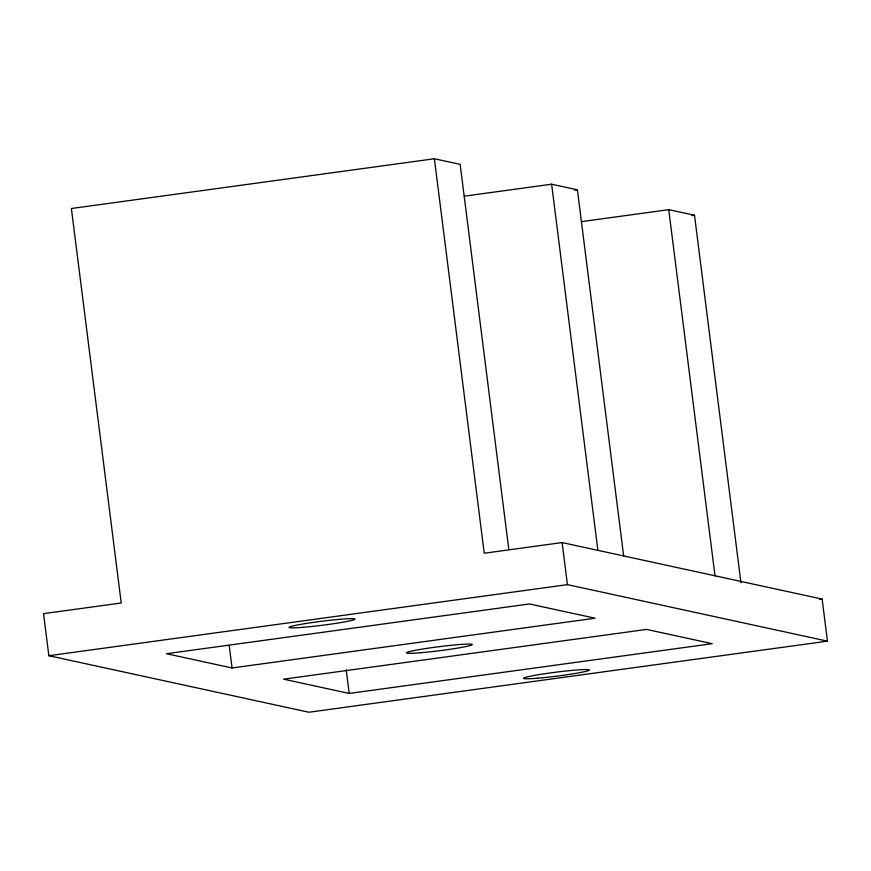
<?xml version="1.0" encoding="UTF-8"?>
<svg xmlns="http://www.w3.org/2000/svg" width="871" height="871" viewBox="0 0 871 871"><rect width="100%" height="100%" fill="white"/><g stroke="black" fill="none" stroke-linecap="round" stroke-linejoin="round"><path stroke-width="1.31" d="M434.389 158.762L71.389 208.507L121.232 602.993L43.55 613.641L48.863 655.711L308.878 712.238L827.45 641.165L822.137 599.085L562.122 542.568L484.232 553.237L434.389 158.762L460.16 164.358L508.806 549.416M464.232 196.182L551.626 184.206L577.397 189.813L623.658 556.014M574.708 190.172L577.397 189.813M581.36 221.648L668.743 209.671L694.514 215.268L740.949 582.819M691.824 215.638L694.514 215.268M48.863 655.711L567.435 584.637L827.45 641.165M232.056 667.97L595.067 618.214L529.47 603.962L166.47 653.707L232.056 667.97L229.236 645.618M819.448 599.455L822.137 599.085M349.184 693.436L712.184 643.68L646.598 629.417L283.598 679.173L349.184 693.436L346.19 669.766M668.743 209.671L715.015 575.873M551.626 184.206L597.887 550.418M562.122 542.568L567.435 584.637M537.679 678.193A33.196 2.025 -7.2 0 0 589.275 670.191A33.196 2.025 -7.2 0 0 542.404 674.078A33.196 2.025 -7.2 0 0 537.679 678.193M420.551 652.738A33.196 2.025 -7.2 0 0 472.147 644.736A33.196 2.025 -7.2 0 0 425.288 648.612A33.196 2.025 -7.2 0 0 420.551 652.738M303.326 627.294A33.196 2.025 -7.2 0 0 354.922 619.292A33.196 2.025 -7.2 0 0 308.051 623.168A33.196 2.025 -7.2 0 0 303.326 627.294"/></g></svg>
